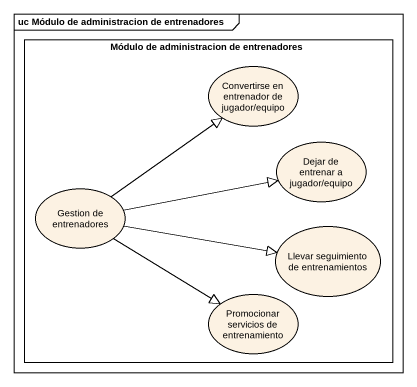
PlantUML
@startuml
mainframe uc Módulo de administracion de entrenadores
rectangle "Módulo de administracion de entrenadores" as Módulo_de_administracion_de {
  usecase "Convertirse en entrenador de jugador/equipo" as Convertirse_en_entrenador
  usecase "Dejar de entrenar a jugador/equipo" as Dejar_de_entrenar_a_jugador
  usecase "Gestion de entrenadores" as Gestion_de_entrenadores
  usecase "Llevar seguimiento de entrenamientos" as Llevar_seguimiento_de
  usecase "Promocionar servicios de entrenamiento" as Promocionar_servicios_de
}
Gestion_de_entrenadores -up-|> Convertirse_en_entrenador
Gestion_de_entrenadores -right-|> Dejar_de_entrenar_a_jugador
Gestion_de_entrenadores -right-|> Llevar_seguimiento_de
Gestion_de_entrenadores --|> Promocionar_servicios_de
@enduml
